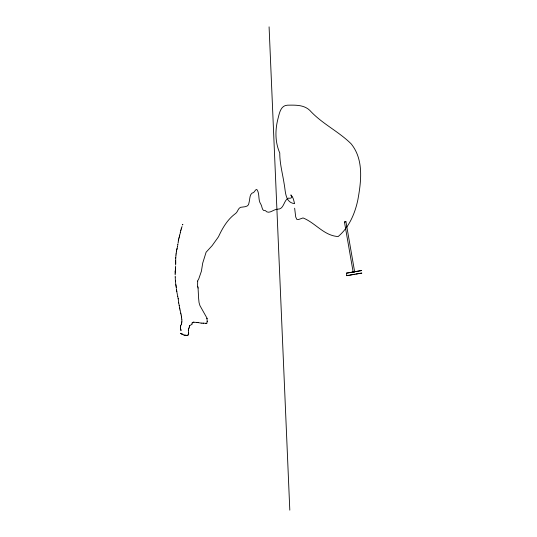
<?xml version="1.0" encoding="UTF-8"?>
<svg xmlns="http://www.w3.org/2000/svg" width="537" height="537" viewBox="0 0 537 537"><rect width="100%" height="100%" fill="white"/><g stroke="black" fill="none" stroke-linecap="round" stroke-linejoin="round"><path stroke-width="0.81" d="M175.237 277.233L175.377 280.495M175.693 261.774L175.7 263.157M175.7 261.069L175.693 261.888M175.7 260.895L175.7 260.304M175.7 260.217L175.72 258.847M207.195 321.549L207.181 320.676A4.471 2.41 41.4 0 0 207.154 320.468L206.96 318.589M175.223 271.957L175.156 273.796M175.713 264.036L175.706 263.184M175.706 264.506L175.693 265.023M175.733 258.458L175.753 257.982M175.753 257.955L175.767 257.653M180.472 327.295L180.647 326.046M180.459 327.516L180.479 328.275M175.633 266.278L175.579 267.285M175.418 269.326L175.492 268.258M175.357 270.205L175.404 269.554M175.955 255.162L175.774 257.565M175.371 269.997L175.331 270.608M175.961 255.021L176.089 253.894M181.754 322.522L181.862 321.428M175.25 271.615L175.317 270.776M192.031 323.932L192.071 323.113M175.196 272.299L175.243 271.715M175.237 271.782L175.263 271.413M181.862 321.401L181.862 319.871M175.545 267.661L175.485 268.319M175.324 270.675L175.29 271.071M178.177 242.268L178.136 242.603M178.23 241.764L178.338 240.851M188.427 329.309L188.427 330.06M176.25 252.773L176.384 251.86M176.082 253.947L176.196 253.122M181.734 322.677L181.687 323.012M177.532 246.369L177.163 248.168M178.076 243.053L178.062 243.133M180.224 232.937L180.204 233.045M176.411 251.678L176.66 250.37M177.928 243.966L177.76 244.939M178.344 240.831L178.472 240.193M177.505 246.523L177.499 246.55M177.673 245.429L177.781 244.825M180.278 232.622L180.345 232.273M189.467 326.228L189.534 325.892A3.209 1.282 43.9 0 1 189.615 325.778L189.729 325.65M180.177 233.179L180.17 233.239M188.621 333.558L188.48 334.001A5.967 1.443 37.9 0 1 188.326 334.061M180.392 232.044L180.835 230.319M176.72 250.061L176.841 249.524M179.459 236.126L179.72 235.078M176.848 249.49L177.082 248.477M180.613 326.207L180.734 325.697M178.727 239.086L178.881 238.448M179.311 236.77L179.351 236.602M179.405 236.367L179.331 236.689M179.982 234.045L179.794 234.823M182.036 226.513L181.868 227.158M178.727 239.106L178.599 239.636M176.921 249.168L177.015 248.759M188.87 328.329L188.876 328.295A6.887 2.49 36.8 0 1 188.823 328.422M181.566 323.516L181.519 323.757A9.283 2.739 45.6 0 1 181.506 323.865L181.446 324.033M181.6 323.402L181.66 323.133A8.518 2.665 42.5 0 0 181.701 323.079M197.697 281.106L197.556 285.691A11.116 4.893 54.3 0 0 197.784 286.523M179.13 237.502L178.949 238.186M179.15 237.408L179.049 237.797M179.633 235.401L179.546 235.756M180.694 325.852L180.808 325.429A8.639 2.537 30.8 0 1 180.835 325.341L181.399 324.167M181.238 228.943L181.446 228.299M180.882 230.172L180.848 230.266M180.949 229.923L181.07 229.514M181.184 229.131L181.305 228.708M192.105 322.985L192.353 322.583M181.412 228.393L181.741 227.513M359.253 273.467L361.851 273.085L346.835 275.682L348.916 275.253M182.802 224.352L182.553 224.976L182.755 224.466M189.145 327.677L189.071 327.818A3.282 1.249 23.9 0 0 188.984 327.959L188.917 328.154A9.612 3.645 27.6 0 0 188.849 328.282M187.916 335.175L187.923 335.162A9.955 2.108 38.9 0 1 187.937 335.169L187.856 335.283M181.372 324.227L181.372 324.227A7.995 2.497 35.2 0 0 181.479 324.086M346.399 273.172L361.414 270.581L346.399 273.172L346.835 275.682M206.926 323.093L207.188 321.24M188.232 334.323L188.299 334.229A9.277 2.074 25.9 0 1 188.393 334.168L188.4 334.121M189.816 325.55L189.87 325.503A6.592 2.913 48.2 0 1 189.944 325.435L191.259 324.757M191.763 324.502L191.81 324.462A2.544 1.443 34.5 0 0 191.897 324.375A1.497 0.832 22.8 0 0 191.998 324.207M206.812 323.22L206.188 323.341M192.434 322.536L193.105 322.267M187.507 335.457L187.561 335.43A9.163 1.517 38.9 0 1 187.46 335.544M353.796 271.903L353.145 272.011L344.452 221.982L345.942 221.721M353.145 272.004L353.796 271.89M354.635 271.749L353.923 271.876L354.635 271.749L345.956 221.727L344.479 221.989M349.869 275.078L352.124 274.675M353.359 274.461L354.621 274.246M355.883 274.031L358.226 273.635M193.333 322.234L196.824 322.408M193.374 322.234L193.924 322.16M203.02 323.18L201.388 323.14A3.92 2 40.8 0 0 201.16 323.059M203.355 323.18L205.986 323.328M201.18 323.106L199.442 322.818A3.987 2.188 41.5 0 1 199.247 322.771L198.267 322.65A4.793 1.745 -17.2 0 1 198.113 322.623L198.046 322.623M185.339 335.229L184.876 335.169A11.109 0.96 32.8 0 1 184.829 335.256M186.117 335.41L186.648 335.511M197.133 322.462L197.381 322.509A4.457 1.436 -4 0 1 197.502 322.576M184.668 335.148L184.037 335.007M185.413 335.242L185.869 335.363M180.727 333.544L181.211 333.732A8.485 0.812 42.3 0 1 181.164 333.692L181.15 333.712M181.902 334.014L182.513 334.303M182.07 334.088L181.654 333.9M182.916 334.511L182.708 334.403M180.747 329.241L180.835 329.611M180.774 329.322L180.714 329.114A5.216 0.953 41.7 0 1 180.761 329.121L180.707 329.094M197.885 287.241L197.697 286.469M180.056 310.064L180.734 312.977M180.855 313.494L180.768 313.125M180.882 313.601L181.103 314.823M180.036 309.99L179.774 308.701M177.754 296.498L177.21 293.92M177.774 296.592L178.17 298.619M179.17 305.305L179.627 307.795M179.204 305.439L178.787 303.331M198.066 288L198.529 296.76A4.363 2.222 39.8 0 0 198.502 297.169L199.032 302.485A8.397 6.713 15.6 0 1 199.133 302.902L199.959 305.647L206.96 318.079A1.41 0.524 76.6 0 1 207.007 318.421M181.345 316.092L181.211 315.427M177.116 293.424L176.801 291.517M181.137 315.024L181.123 314.924M181.54 317.434L181.607 317.823A8.652 3.094 42 0 1 181.62 317.931L181.694 318.454M179.808 308.869L179.66 307.996M180.868 329.792L180.942 330.483M178.747 303.11L178.646 302.391M181.513 317.26L181.566 317.602M178.21 298.867L178.156 298.538M175.914 285.073L175.975 285.469M181.385 316.327L181.499 317.159M175.894 284.946L175.807 284.301M176.774 291.336L176.707 290.839M178.244 299.116L178.64 302.351M176.378 288.47L176.25 287.543M176.733 291.067L176.787 291.423M176.552 289.745L176.485 289.255M176.559 289.785L176.693 290.752M176.149 286.798L176.055 286.087M175.787 284.174L175.666 283.274M175.982 285.516L176.049 286.046M176.23 287.409L176.156 286.845M181.748 318.83L181.855 319.804M175.612 282.717L175.498 281.636M175.485 281.556L175.438 281.046M175.391 280.569L175.424 280.925M188.427 330.597L188.601 332.886M188.608 332.994L188.635 333.363M294.645 208.208L295.712 216.988L296.847 219.425L298.424 219.573L303.029 217.941C315.32 222.741 323.992 235.777 338.169 236.542C349.077 227.319 354.957 213.645 357.843 199.918C361.22 181.392 363.938 159.549 351.144 143.829C338.538 131.323 321.864 123.678 309.802 110.367C303.714 104.621 295.243 105.091 287.53 105.185C280.294 105.339 279.247 114.186 277.757 119.576C275.018 130.8 275.166 142.379 279.77 153.018C279.71 163.47 282.576 173.565 284.154 183.829C285.637 191.34 284.899 202.63 294.618 203.63C294.155 202.738 293.41 196.804 291.161 195.455C290.443 193.79 291.316 196.106 291.792 196.508C292.061 198.368 289.732 198.395 288.463 198.133C283.523 200.173 284.227 209.457 277.562 209.182C273.252 209.215 268.97 214.968 265.285 210.571C261.801 211.43 262.311 206.463 260.915 204.375C257.679 199.885 260.076 193.81 256.834 189.474C255.156 189.098 254.504 193.179 252.142 193.052C249.383 195.025 250.02 199.408 249.067 202.422C249.128 207.242 244.02 206.718 240.697 207.289C237.804 208.262 237.844 212.363 235.139 213.84C227.366 219.626 222.432 228.212 218.458 236.81A77.61 61.433 35.3 0 0 217.223 238.556L212.088 245.704L206.107 252.215L202.704 263.137L201.415 271.185L198.811 278.73A9.653 5.283 49 0 1 198.529 279.334L198.106 280.059A13.338 7.357 34.5 0 0 197.596 281.046M175.169 274.769L175.156 273.83M269.084 26.85L289.805 510.15M175.23 276.998L175.21 276.193M175.7 262.633L175.7 262.969M197.938 287.282A11.156 3.423 61.3 0 1 198.113 288.047M206.967 318.374A0.993 0.409 74.6 0 1 206.953 318.575M206.215 323.368A5.303 2.041 34.3 0 1 206.007 323.355M203.006 323.167A1.705 0.665 14.9 0 1 203.348 323.167M198.086 322.663A3.645 0.678 19.8 0 1 197.911 322.643M197.26 322.542A3.464 0.738 18 0 1 196.938 322.489M189.615 325.664A9.559 2.39 -12.4 0 1 189.702 325.57M189.561 326.59A9.733 2.148 71.8 0 1 189.574 326.469M189.38 326.342A5.249 2.054 42.9 0 1 189.36 326.536L189.205 327.476A5.444 1.926 49.8 0 1 189.185 327.624M188.762 328.624A2.947 1.061 48.2 0 1 188.695 328.691L188.561 328.832A2.873 1.034 37.3 0 0 188.514 329.147M188.393 329.1A9.035 2.376 55.4 0 1 188.393 329.262M188.386 330.033A6.115 1.752 43.2 0 1 188.4 330.208M188.306 330.53A8.384 2.685 30.8 0 1 188.339 330.342M188.541 332.974A13.975 4.564 18.1 0 1 188.547 332.873M188.715 333.417A7.095 1.786 33 0 1 188.668 333.551M188.239 334.531A11.579 2.564 47.9 0 1 188.259 334.423M188.071 334.84A8.451 1.886 42.5 0 1 188.078 334.766M187.735 335.296A6.994 1.389 44.1 0 1 187.608 335.303M187.635 335.477A7.29 1.175 31.7 0 1 187.715 335.471M187.004 335.276A5.934 0.906 33.8 0 1 186.769 335.209M186.923 335.491A6.706 1.027 36.3 0 1 187.044 335.491M186.661 335.37A11.19 1.571 34.7 0 1 186.567 335.357M186.044 335.464A9.283 1.383 41.5 0 1 185.97 335.464M185.238 335.33A11.619 0.98 29.2 0 1 185.319 335.35M183.057 334.397A9.666 0.658 36.2 0 1 182.916 334.316M181.808 333.745A10.868 0.732 40.4 0 1 181.721 333.692M182.056 334.417A9.666 0.973 45.8 0 1 182.171 334.497M180.452 333.349A7.25 0.49 43.7 0 1 180.392 333.316M180.962 330.664A9.552 1.537 47.5 0 0 180.982 330.617A6.746 1.222 38.9 0 0 180.949 330.49M180.466 328.657A7.263 1.826 31.4 0 1 180.459 328.563M180.412 328.322A7.82 1.96 31.5 0 1 180.412 328.235M181.64 322.428A8.25 2.571 43.6 0 1 181.64 322.569M186.782 335.524L186.735 335.518A8.76 1.812 55.4 0 0 186.762 335.571M180.492 333.443L180.479 333.437A6.471 0.423 47.1 0 1 180.452 333.47L180.513 333.45M187.742 335.316A6.397 1.215 34.5 0 0 187.802 335.289M185.305 335.162A7.981 0.906 36.4 0 0 185.252 335.162M184.151 335.189A11.149 1.161 43 0 0 184.198 335.169M183.466 334.94A10.935 1.168 44.5 0 0 183.54 334.954M182.452 334.209A8.129 0.718 42.1 0 0 182.385 334.182"/></g></svg>
